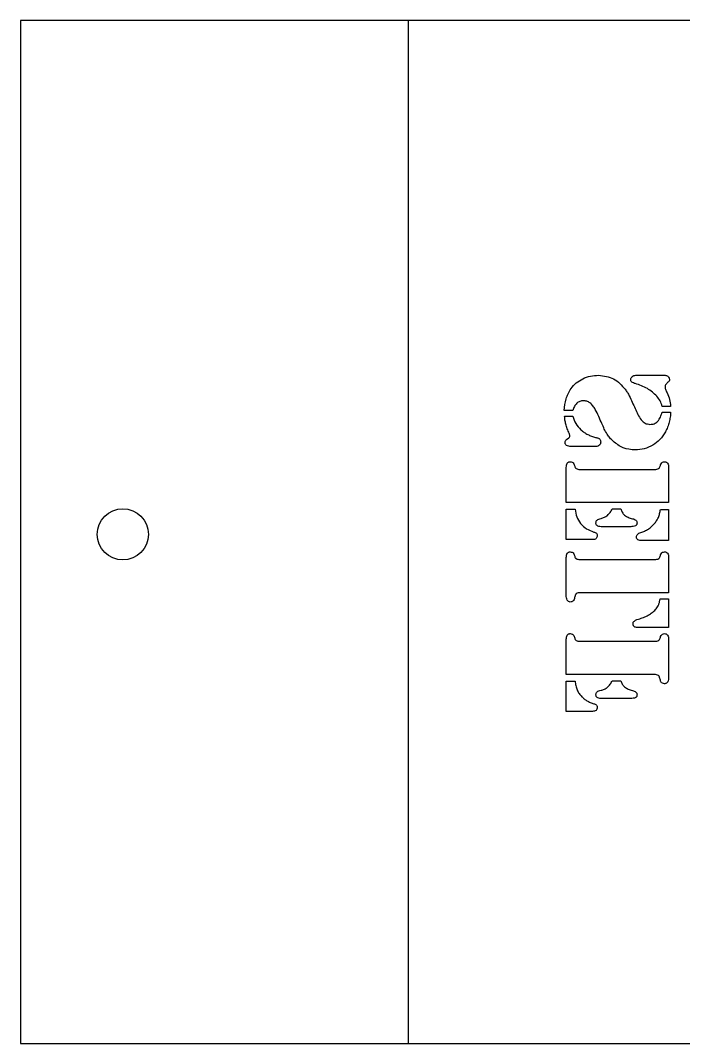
# Model space of a CAD drawing. Header units: millimetres. Extents: x -232 to 122, y -10 to 110.
# Drawn here: x -232.4 to -167.5, y 0 to 100 of the extents above; entities that cross this region are included whole.
import ezdxf

# ---------------------------------------------------------------- set-up
doc = ezdxf.new("R2010")
doc.units = ezdxf.units.MM
doc.layers.get('0').update_dxf_attribs({"linetype": 'CONTINUOUS'})

msp = doc.modelspace()

# ---------------------------------------------------------------- linework, layer by layer
for p, q in [((-110.52, 100), (-232.36, 100)), ((-232.36, 100), (-232.36, 0)), ((-194.41, 0), (-194.41, 100)), ((-172.19, 65.32), (-169.52, 65.32)), ((-168.8, 62.28), (-169.63, 62.28)), ((-178.35, 61.89), (-179.19, 61.89)), ((-179.16, 61.32), (-178.35, 61.32)), ((-169.63, 61.72), (-168.8, 61.72)), ((-178.96, 59.03), (-178.75, 59.19)), ((-176.11, 58.36), (-178.53, 58.36)), ((-179, 52.87), (-179, 56.32)), ((-177.66, 56.12), (-170.33, 56.12)), ((-169, 56.32), (-169, 52.87)), ((-169, 52.87), (-179, 52.87)), ((-179, 49.26), (-179, 52.22)), ((-179, 52.22), (-178.14, 52.22)), ((-174.51, 52.25), (-173.66, 52.25)), ((-169.79, 52.21), (-169, 52.21)), ((-169, 52.21), (-169, 49.16)), ((-172.69, 50.52), (-175.48, 50.52)), ((-176.4, 49.26), (-179, 49.26)), ((-169, 49.16), (-171.58, 49.16)), ((-179, 43.81), (-179, 47.51)), ((-177.66, 47.32), (-170.33, 47.32)), ((-169, 47.51), (-169, 44.06)), ((-169, 44.06), (-177.61, 44.06)), ((-169.82, 43.47), (-169, 43.47)), ((-169, 43.47), (-169, 40.67)), ((-169, 40.67), (-171.98, 40.67)), ((-179, 36.07), (-179, 39.52)), ((-177.66, 39.32), (-170.33, 39.32)), ((-169, 39.52), (-169, 35.81)), ((-170.39, 36.07), (-179, 36.07)), ((-179, 32.47), (-179, 35.43)), ((-179, 35.43), (-178.14, 35.43)), ((-174.51, 35.46), (-173.66, 35.46)), ((-172.69, 33.73), (-175.48, 33.73)), ((-176.44, 32.47), (-179, 32.47)), ((-232.36, 0), (-110.52, 0))]:
    msp.add_line(p, q)
msp.add_circle((-222.35, 49.77), 2.5)
for points, knots in [([(-177.39, 64.98), (-177.13, 65.08), (-176.89, 65.18), (-176.38, 65.3), (-176.11, 65.31), (-175.85, 65.32)], [0, 0, 0, 0, 0.0824836, 0.0824836, 0.1649282, 0.1649282, 0.1649282, 0.1649282]), ([(-175.85, 65.32), (-175.31, 65.26), (-174.8, 65.2), (-174.14, 64.85), (-173.94, 64.69), (-173.57, 64.34), (-173.4, 64.14), (-173.23, 63.95)], [0, 0, 0, 0, 0.1614637, 0.1614637, 0.2451356, 0.2451356, 0.3280794, 0.3280794, 0.3280794, 0.3280794]), ([(-172.69, 64.91), (-172.68, 64.97), (-172.67, 65.03), (-172.62, 65.12), (-172.58, 65.17), (-172.54, 65.21)], [0, 0, 0, 0, 0.01781099, 0.01781099, 0.03561523, 0.03561523, 0.03561523, 0.03561523]), ([(-172.54, 65.21), (-172.48, 65.24), (-172.43, 65.28), (-172.32, 65.31), (-172.25, 65.32), (-172.19, 65.32)], [0, 0, 0, 0, 0.01993388, 0.01993388, 0.03983717, 0.03983717, 0.03983717, 0.03983717]), ([(-169.52, 65.32), (-169.4, 65.32), (-169.28, 65.32), (-169.14, 65.28), (-169.1, 65.26), (-169.04, 65.21), (-169.02, 65.19), (-168.95, 65.08), (-168.92, 65), (-168.89, 64.91)], [0, 0, 0, 0, 0.03684056, 0.03684056, 0.05200419, 0.05200419, 0.06126344, 0.06126344, 0.07621574, 0.07621574, 0.07621574, 0.07621574]), ([(-179.19, 61.89), (-179.16, 62.27), (-179.12, 62.65), (-178.9, 63.36), (-178.73, 63.66), (-178.53, 64.02)], [0, 0, 0, 0, 0.1139327, 0.1139327, 0.2284015, 0.2284015, 0.2284015, 0.2284015]), ([(-178.53, 64.02), (-178.37, 64.22), (-178.21, 64.41), (-177.83, 64.73), (-177.61, 64.86), (-177.39, 64.98)], [0, 0, 0, 0, 0.077525, 0.077525, 0.1550291, 0.1550291, 0.1550291, 0.1550291]), ([(-172.6, 64.66), (-172.63, 64.7), (-172.66, 64.73), (-172.69, 64.82), (-172.69, 64.87), (-172.69, 64.91)], [0, 0, 0, 0, 0.01533097, 0.01533097, 0.03058812, 0.03058812, 0.03058812, 0.03058812]), ([(-172.25, 64.5), (-172.31, 64.52), (-172.37, 64.54), (-172.49, 64.59), (-172.54, 64.62), (-172.6, 64.66)], [0, 0, 0, 0, 0.01940712, 0.01940712, 0.03959336, 0.03959336, 0.03959336, 0.03959336]), ([(-171.07, 64.02), (-171.26, 64.12), (-171.45, 64.22), (-171.84, 64.38), (-172.04, 64.44), (-172.25, 64.5)], [0, 0, 0, 0, 0.0649514, 0.0649514, 0.1298971, 0.1298971, 0.1298971, 0.1298971]), ([(-170.14, 63.27), (-170.29, 63.42), (-170.42, 63.56), (-170.73, 63.8), (-170.9, 63.91), (-171.07, 64.02)], [0, 0, 0, 0, 0.0628154, 0.0628154, 0.1255426, 0.1255426, 0.1255426, 0.1255426]), ([(-169.29, 64.39), (-169.31, 64.35), (-169.32, 64.32), (-169.34, 64.25), (-169.34, 64.21), (-169.34, 64.17)], [0, 0, 0, 0, 0.01304779, 0.01304779, 0.02573542, 0.02573542, 0.02573542, 0.02573542]), ([(-169.34, 64.17), (-169.34, 64.14), (-169.34, 64.11), (-169.32, 64.04), (-169.31, 64.01), (-169.3, 63.97)], [0, 0, 0, 0, 0.01072609, 0.01072609, 0.0214287, 0.0214287, 0.0214287, 0.0214287]), ([(-169.05, 64.63), (-169.1, 64.59), (-169.14, 64.56), (-169.22, 64.47), (-169.25, 64.44), (-169.29, 64.39)], [0, 0, 0, 0, 0.01678351, 0.01678351, 0.03490824, 0.03490824, 0.03490824, 0.03490824]), ([(-168.89, 64.91), (-168.9, 64.85), (-168.91, 64.8), (-168.97, 64.7), (-169.01, 64.67), (-169.05, 64.63)], [0, 0, 0, 0, 0.01926981, 0.01926981, 0.03829497, 0.03829497, 0.03829497, 0.03829497]), ([(-173.23, 63.95), (-173.16, 63.84), (-173.09, 63.74), (-172.95, 63.53), (-172.9, 63.42), (-172.84, 63.3)], [0, 0, 0, 0, 0.03773866, 0.03773866, 0.07547996, 0.07547996, 0.07547996, 0.07547996]), ([(-172.84, 63.3), (-172.72, 63.07), (-172.65, 62.91), (-172.45, 62.48), (-172.36, 62.28), (-172.27, 62.07)], [0, 0, 0, 0, 0.0774279, 0.0774279, 0.1498025, 0.1498025, 0.1498025, 0.1498025]), ([(-169.63, 62.28), (-169.68, 62.46), (-169.73, 62.64), (-169.9, 62.97), (-170.02, 63.12), (-170.14, 63.27)], [0, 0, 0, 0, 0.0576588, 0.0576588, 0.1153147, 0.1153147, 0.1153147, 0.1153147]), ([(-169.3, 63.97), (-169.28, 63.9), (-169.26, 63.85), (-169.2, 63.72), (-169.17, 63.66), (-169.14, 63.6)], [0, 0, 0, 0, 0.02318178, 0.02318178, 0.04476684, 0.04476684, 0.04476684, 0.04476684]), ([(-169.14, 63.6), (-169.05, 63.39), (-168.96, 63.18), (-168.84, 62.73), (-168.82, 62.53), (-168.8, 62.28)], [0, 0, 0, 0, 0.069484, 0.069484, 0.1396422, 0.1396422, 0.1396422, 0.1396422]), ([(-177.97, 62.59), (-178.07, 62.47), (-178.14, 62.39), (-178.27, 62.15), (-178.31, 62.02), (-178.35, 61.89)], [0, 0, 0, 0, 0.04466861, 0.04466861, 0.08889166, 0.08889166, 0.08889166, 0.08889166]), ([(-177.33, 62.82), (-177.44, 62.82), (-177.56, 62.81), (-177.78, 62.73), (-177.87, 62.66), (-177.97, 62.59)], [0, 0, 0, 0, 0.03562964, 0.03562964, 0.07129066, 0.07129066, 0.07129066, 0.07129066]), ([(-176.69, 62.63), (-176.79, 62.69), (-176.88, 62.74), (-177.1, 62.81), (-177.21, 62.82), (-177.33, 62.82)], [0, 0, 0, 0, 0.03581015, 0.03581015, 0.07158946, 0.07158946, 0.07158946, 0.07158946]), ([(-176.16, 61.98), (-176.23, 62.1), (-176.3, 62.22), (-176.48, 62.44), (-176.57, 62.52), (-176.69, 62.63)], [0, 0, 0, 0, 0.04210751, 0.04210751, 0.084988, 0.084988, 0.084988, 0.084988]), ([(-172.27, 62.07), (-172.19, 61.88), (-172.1, 61.68), (-171.9, 61.3), (-171.81, 61.16), (-171.67, 60.96)], [0, 0, 0, 0, 0.0635571, 0.0635571, 0.130894, 0.130894, 0.130894, 0.130894]), ([(-179.04, 60.55), (-179.07, 60.69), (-179.1, 60.8), (-179.14, 61.06), (-179.15, 61.19), (-179.16, 61.32)], [0, 0, 0, 0, 0.04242475, 0.04242475, 0.08448942, 0.08448942, 0.08448942, 0.08448942]), ([(-178.35, 61.32), (-178.27, 61.06), (-178.19, 60.81), (-177.93, 60.37), (-177.75, 60.18), (-177.57, 59.99)], [0, 0, 0, 0, 0.0791482, 0.0791482, 0.158309, 0.158309, 0.158309, 0.158309]), ([(-175.52, 60.59), (-175.62, 60.82), (-175.72, 61.06), (-175.94, 61.55), (-176.03, 61.72), (-176.16, 61.98)], [0, 0, 0, 0, 0.076727, 0.076727, 0.1607962, 0.1607962, 0.1607962, 0.1607962]), ([(-170.06, 60.8), (-169.95, 60.96), (-169.86, 61.07), (-169.72, 61.38), (-169.68, 61.55), (-169.63, 61.72)], [0, 0, 0, 0, 0.0586503, 0.0586503, 0.11574, 0.11574, 0.11574, 0.11574]), ([(-168.8, 61.72), (-168.81, 61.54), (-168.81, 61.39), (-168.86, 61.06), (-168.9, 60.9), (-168.93, 60.74)], [0, 0, 0, 0, 0.0531022, 0.0531022, 0.1060148, 0.1060148, 0.1060148, 0.1060148]), ([(-178.71, 59.64), (-178.77, 59.79), (-178.84, 59.94), (-178.95, 60.25), (-178.99, 60.38), (-179.04, 60.55)], [0, 0, 0, 0, 0.04879097, 0.04879097, 0.09946292, 0.09946292, 0.09946292, 0.09946292]), ([(-175, 59.57), (-175.11, 59.76), (-175.19, 59.89), (-175.36, 60.24), (-175.44, 60.42), (-175.52, 60.59)], [0, 0, 0, 0, 0.0650769, 0.0650769, 0.128538, 0.128538, 0.128538, 0.128538]), ([(-171.67, 60.96), (-171.55, 60.83), (-171.43, 60.71), (-171.14, 60.56), (-170.99, 60.54), (-170.81, 60.52)], [0, 0, 0, 0, 0.051375, 0.051375, 0.1029524, 0.1029524, 0.1029524, 0.1029524]), ([(-170.81, 60.52), (-170.67, 60.53), (-170.53, 60.53), (-170.28, 60.63), (-170.18, 60.71), (-170.06, 60.8)], [0, 0, 0, 0, 0.04174312, 0.04174312, 0.08366939, 0.08366939, 0.08366939, 0.08366939]), ([(-168.93, 60.74), (-168.98, 60.57), (-169.03, 60.41), (-169.15, 60.09), (-169.23, 59.94), (-169.3, 59.78)], [0, 0, 0, 0, 0.0518055, 0.0518055, 0.1036543, 0.1036543, 0.1036543, 0.1036543]), ([(-179.12, 58.74), (-179.11, 58.81), (-179.1, 58.86), (-179.05, 58.95), (-179, 58.99), (-178.96, 59.03)], [0, 0, 0, 0, 0.01886175, 0.01886175, 0.0376399, 0.0376399, 0.0376399, 0.0376399]), ([(-178.75, 59.19), (-178.72, 59.22), (-178.69, 59.25), (-178.66, 59.32), (-178.65, 59.36), (-178.65, 59.4)], [0, 0, 0, 0, 0.01311612, 0.01311612, 0.0261622, 0.0261622, 0.0261622, 0.0261622]), ([(-178.65, 59.4), (-178.66, 59.44), (-178.66, 59.48), (-178.68, 59.56), (-178.7, 59.6), (-178.71, 59.64)], [0, 0, 0, 0, 0.01424099, 0.01424099, 0.02812543, 0.02812543, 0.02812543, 0.02812543]), ([(-177.57, 59.99), (-177.46, 59.9), (-177.35, 59.82), (-177.13, 59.66), (-177.01, 59.59), (-176.89, 59.53)], [0, 0, 0, 0, 0.04267445, 0.04267445, 0.08532222, 0.08532222, 0.08532222, 0.08532222]), ([(-176.89, 59.53), (-176.77, 59.47), (-176.65, 59.41), (-176.4, 59.32), (-176.28, 59.29), (-176.15, 59.25)], [0, 0, 0, 0, 0.03971799, 0.03971799, 0.0795478, 0.0795478, 0.0795478, 0.0795478]), ([(-176.15, 59.25), (-176.1, 59.24), (-176.05, 59.23), (-175.95, 59.21), (-175.92, 59.19), (-175.86, 59.17)], [0, 0, 0, 0, 0.01468153, 0.01468153, 0.03009722, 0.03009722, 0.03009722, 0.03009722]), ([(-175.86, 59.17), (-175.84, 59.16), (-175.81, 59.14), (-175.76, 59.11), (-175.74, 59.09), (-175.72, 59.07)], [0, 0, 0, 0, 0.00900328, 0.00900328, 0.01801033, 0.01801033, 0.01801033, 0.01801033]), ([(-175.72, 59.07), (-175.69, 59.03), (-175.67, 58.98), (-175.64, 58.89), (-175.63, 58.85), (-175.63, 58.8)], [0, 0, 0, 0, 0.0148257, 0.0148257, 0.02966102, 0.02966102, 0.02966102, 0.02966102]), ([(-174.42, 58.88), (-174.53, 58.99), (-174.64, 59.09), (-174.83, 59.32), (-174.91, 59.44), (-175, 59.57)], [0, 0, 0, 0, 0.04492259, 0.04492259, 0.08989247, 0.08989247, 0.08989247, 0.08989247]), ([(-169.3, 59.78), (-169.47, 59.52), (-169.63, 59.26), (-170.04, 58.83), (-170.28, 58.66), (-170.53, 58.49)], [0, 0, 0, 0, 0.0909807, 0.0909807, 0.1819679, 0.1819679, 0.1819679, 0.1819679]), ([(-178.98, 58.45), (-179.02, 58.49), (-179.06, 58.53), (-179.1, 58.6), (-179.11, 58.63), (-179.12, 58.68), (-179.12, 58.71), (-179.12, 58.74)], [0, 0, 0, 0, 0.01759304, 0.01759304, 0.02654196, 0.02654196, 0.03670686, 0.03670686, 0.03670686, 0.03670686]), ([(-178.53, 58.36), (-178.61, 58.36), (-178.68, 58.36), (-178.84, 58.39), (-178.9, 58.42), (-178.98, 58.45)], [0, 0, 0, 0, 0.02350962, 0.02350962, 0.04786252, 0.04786252, 0.04786252, 0.04786252]), ([(-175.76, 58.48), (-175.82, 58.44), (-175.87, 58.41), (-175.98, 58.37), (-176.05, 58.37), (-176.11, 58.36)], [0, 0, 0, 0, 0.02046371, 0.02046371, 0.04085724, 0.04085724, 0.04085724, 0.04085724]), ([(-175.63, 58.8), (-175.63, 58.74), (-175.64, 58.68), (-175.68, 58.57), (-175.72, 58.53), (-175.76, 58.48)], [0, 0, 0, 0, 0.01791903, 0.01791903, 0.03584454, 0.03584454, 0.03584454, 0.03584454]), ([(-172.26, 58.02), (-172.67, 58.05), (-173.07, 58.09), (-173.79, 58.38), (-174.11, 58.63), (-174.42, 58.88)], [0, 0, 0, 0, 0.1215685, 0.1215685, 0.2431369, 0.2431369, 0.2431369, 0.2431369]), ([(-170.53, 58.49), (-170.81, 58.35), (-171.08, 58.21), (-171.66, 58.06), (-171.96, 58.04), (-172.26, 58.02)], [0, 0, 0, 0, 0.0930321, 0.0930321, 0.1860495, 0.1860495, 0.1860495, 0.1860495]), ([(-179, 56.32), (-178.99, 56.39), (-178.99, 56.46), (-178.96, 56.6), (-178.93, 56.65), (-178.9, 56.73)], [0, 0, 0, 0, 0.02148727, 0.02148727, 0.04340036, 0.04340036, 0.04340036, 0.04340036]), ([(-178.9, 56.73), (-178.86, 56.77), (-178.82, 56.81), (-178.75, 56.85), (-178.72, 56.85), (-178.67, 56.86), (-178.64, 56.87), (-178.62, 56.87)], [0, 0, 0, 0, 0.01746474, 0.01746474, 0.02641788, 0.02641788, 0.03549843, 0.03549843, 0.03549843, 0.03549843]), ([(-178.62, 56.87), (-178.54, 56.86), (-178.47, 56.85), (-178.38, 56.81), (-178.35, 56.79), (-178.28, 56.71), (-178.25, 56.64), (-178.22, 56.58)], [0, 0, 0, 0, 0.02201771, 0.02201771, 0.03389518, 0.03389518, 0.05635816, 0.05635816, 0.05635816, 0.05635816]), ([(-178.22, 56.58), (-178.2, 56.53), (-178.19, 56.48), (-178.15, 56.38), (-178.14, 56.34), (-178.12, 56.29)], [0, 0, 0, 0, 0.014949, 0.014949, 0.03207627, 0.03207627, 0.03207627, 0.03207627]), ([(-178.12, 56.29), (-178.11, 56.27), (-178.1, 56.26), (-178.07, 56.23), (-178.05, 56.22), (-178.04, 56.21)], [0, 0, 0, 0, 0.00692316, 0.00692316, 0.01361581, 0.01361581, 0.01361581, 0.01361581]), ([(-178.04, 56.21), (-177.97, 56.18), (-177.92, 56.15), (-177.79, 56.12), (-177.73, 56.12), (-177.66, 56.12)], [0, 0, 0, 0, 0.02243565, 0.02243565, 0.04414826, 0.04414826, 0.04414826, 0.04414826]), ([(-170.33, 56.12), (-170.26, 56.12), (-170.2, 56.12), (-170.07, 56.15), (-170.02, 56.18), (-169.96, 56.21)], [0, 0, 0, 0, 0.01975922, 0.01975922, 0.04017646, 0.04017646, 0.04017646, 0.04017646]), ([(-169.96, 56.21), (-169.94, 56.22), (-169.92, 56.23), (-169.89, 56.26), (-169.88, 56.27), (-169.87, 56.29)], [0, 0, 0, 0, 0.00608628, 0.00608628, 0.01238214, 0.01238214, 0.01238214, 0.01238214]), ([(-169.87, 56.29), (-169.85, 56.34), (-169.84, 56.38), (-169.8, 56.48), (-169.79, 56.53), (-169.77, 56.58)], [0, 0, 0, 0, 0.01620789, 0.01620789, 0.03035444, 0.03035444, 0.03035444, 0.03035444]), ([(-169.77, 56.58), (-169.74, 56.64), (-169.71, 56.71), (-169.64, 56.79), (-169.61, 56.81), (-169.52, 56.85), (-169.45, 56.86), (-169.38, 56.87)], [0, 0, 0, 0, 0.02249372, 0.02249372, 0.03439194, 0.03439194, 0.05645259, 0.05645259, 0.05645259, 0.05645259]), ([(-169.38, 56.87), (-169.32, 56.86), (-169.26, 56.86), (-169.2, 56.82), (-169.18, 56.81), (-169.13, 56.77), (-169.11, 56.75), (-169.1, 56.73)], [0, 0, 0, 0, 0.01699544, 0.01699544, 0.02462993, 0.02462993, 0.03115891, 0.03115891, 0.03115891, 0.03115891]), ([(-169.1, 56.73), (-169.06, 56.65), (-169.03, 56.6), (-169, 56.46), (-169, 56.39), (-169, 56.32)], [0, 0, 0, 0, 0.02414319, 0.02414319, 0.04781723, 0.04781723, 0.04781723, 0.04781723]), ([(-178.14, 52.22), (-178.1, 51.96), (-178.06, 51.71), (-177.89, 51.24), (-177.76, 51.05), (-177.6, 50.82)], [0, 0, 0, 0, 0.0766818, 0.0766818, 0.1537864, 0.1537864, 0.1537864, 0.1537864]), ([(-174.96, 51.62), (-174.86, 51.73), (-174.78, 51.81), (-174.63, 52.02), (-174.57, 52.14), (-174.51, 52.25)], [0, 0, 0, 0, 0.04383817, 0.04383817, 0.08694126, 0.08694126, 0.08694126, 0.08694126]), ([(-173.66, 52.25), (-173.63, 52.14), (-173.59, 52.03), (-173.47, 51.83), (-173.39, 51.74), (-173.3, 51.66)], [0, 0, 0, 0, 0.03586765, 0.03586765, 0.07175144, 0.07175144, 0.07175144, 0.07175144]), ([(-169.99, 51.42), (-169.94, 51.56), (-169.9, 51.68), (-169.83, 51.94), (-169.81, 52.08), (-169.79, 52.21)], [0, 0, 0, 0, 0.04552238, 0.04552238, 0.0904456, 0.0904456, 0.0904456, 0.0904456]), ([(-176.1, 50.9), (-176.09, 50.95), (-176.09, 51), (-176.05, 51.09), (-176.02, 51.13), (-175.99, 51.17)], [0, 0, 0, 0, 0.01536594, 0.01536594, 0.0308288, 0.0308288, 0.0308288, 0.0308288]), ([(-175.99, 51.17), (-175.92, 51.21), (-175.87, 51.24), (-175.74, 51.29), (-175.67, 51.31), (-175.6, 51.32)], [0, 0, 0, 0, 0.0240617, 0.0240617, 0.04708893, 0.04708893, 0.04708893, 0.04708893]), ([(-175.6, 51.32), (-175.49, 51.35), (-175.37, 51.39), (-175.16, 51.48), (-175.07, 51.55), (-174.96, 51.62)], [0, 0, 0, 0, 0.03614285, 0.03614285, 0.07258905, 0.07258905, 0.07258905, 0.07258905]), ([(-173.3, 51.66), (-173.17, 51.56), (-173.07, 51.49), (-172.81, 51.38), (-172.67, 51.34), (-172.53, 51.3)], [0, 0, 0, 0, 0.04850189, 0.04850189, 0.0962419, 0.0962419, 0.0962419, 0.0962419]), ([(-172.53, 51.3), (-172.47, 51.29), (-172.4, 51.27), (-172.29, 51.22), (-172.24, 51.19), (-172.18, 51.15)], [0, 0, 0, 0, 0.01919919, 0.01919919, 0.039036, 0.039036, 0.039036, 0.039036]), ([(-172.18, 51.15), (-172.15, 51.11), (-172.12, 51.07), (-172.09, 50.98), (-172.08, 50.93), (-172.08, 50.88)], [0, 0, 0, 0, 0.01605291, 0.01605291, 0.03202614, 0.03202614, 0.03202614, 0.03202614]), ([(-170.4, 50.8), (-170.32, 50.89), (-170.24, 50.99), (-170.1, 51.2), (-170.05, 51.3), (-169.99, 51.42)], [0, 0, 0, 0, 0.03749806, 0.03749806, 0.0751819, 0.0751819, 0.0751819, 0.0751819]), ([(-177.6, 50.82), (-177.4, 50.62), (-177.23, 50.46), (-176.8, 50.19), (-176.55, 50.1), (-176.31, 50)], [0, 0, 0, 0, 0.0856379, 0.0856379, 0.1706456, 0.1706456, 0.1706456, 0.1706456]), ([(-176.31, 50), (-176.26, 49.99), (-176.21, 49.97), (-176.12, 49.93), (-176.08, 49.9), (-176.04, 49.87)], [0, 0, 0, 0, 0.01550715, 0.01550715, 0.03186276, 0.03186276, 0.03186276, 0.03186276]), ([(-175.91, 50.58), (-175.96, 50.61), (-176.01, 50.64), (-176.05, 50.7), (-176.07, 50.73), (-176.09, 50.81), (-176.09, 50.85), (-176.1, 50.9)], [0, 0, 0, 0, 0.01755417, 0.01755417, 0.02476817, 0.02476817, 0.0328501, 0.0328501, 0.0328501, 0.0328501]), ([(-175.48, 50.52), (-175.55, 50.52), (-175.63, 50.52), (-175.78, 50.54), (-175.83, 50.55), (-175.91, 50.58)], [0, 0, 0, 0, 0.02203419, 0.02203419, 0.04610939, 0.04610939, 0.04610939, 0.04610939]), ([(-172.21, 50.6), (-172.3, 50.57), (-172.36, 50.55), (-172.53, 50.52), (-172.61, 50.52), (-172.69, 50.52)], [0, 0, 0, 0, 0.02797158, 0.02797158, 0.05440713, 0.05440713, 0.05440713, 0.05440713]), ([(-172.08, 50.88), (-172.08, 50.83), (-172.09, 50.77), (-172.12, 50.7), (-172.13, 50.68), (-172.17, 50.64), (-172.19, 50.62), (-172.21, 50.6)], [0, 0, 0, 0, 0.01697054, 0.01697054, 0.02379916, 0.02379916, 0.02904823, 0.02904823, 0.02904823, 0.02904823]), ([(-171.72, 49.94), (-171.59, 49.99), (-171.46, 50.04), (-171.2, 50.15), (-171.09, 50.21), (-170.96, 50.29)], [0, 0, 0, 0, 0.04236317, 0.04236317, 0.08537529, 0.08537529, 0.08537529, 0.08537529]), ([(-170.96, 50.29), (-170.85, 50.37), (-170.75, 50.44), (-170.56, 50.61), (-170.48, 50.7), (-170.4, 50.8)], [0, 0, 0, 0, 0.040666, 0.040666, 0.08116492, 0.08116492, 0.08116492, 0.08116492]), ([(-176.07, 49.35), (-176.13, 49.32), (-176.17, 49.29), (-176.29, 49.27), (-176.34, 49.27), (-176.4, 49.26)], [0, 0, 0, 0, 0.02002887, 0.02002887, 0.03947006, 0.03947006, 0.03947006, 0.03947006]), ([(-175.97, 49.63), (-175.97, 49.58), (-175.98, 49.53), (-176.01, 49.43), (-176.04, 49.4), (-176.07, 49.35)], [0, 0, 0, 0, 0.01569914, 0.01569914, 0.03164843, 0.03164843, 0.03164843, 0.03164843]), ([(-176.04, 49.87), (-176.01, 49.82), (-175.99, 49.79), (-175.97, 49.72), (-175.97, 49.67), (-175.97, 49.63)], [0, 0, 0, 0, 0.01431044, 0.01431044, 0.02823308, 0.02823308, 0.02823308, 0.02823308]), ([(-172.12, 49.53), (-172.12, 49.57), (-172.12, 49.62), (-172.09, 49.7), (-172.07, 49.73), (-172.04, 49.77)], [0, 0, 0, 0, 0.0133796, 0.0133796, 0.02685896, 0.02685896, 0.02685896, 0.02685896]), ([(-172, 49.24), (-172.05, 49.28), (-172.08, 49.32), (-172.11, 49.39), (-172.12, 49.42), (-172.12, 49.47), (-172.12, 49.5), (-172.12, 49.53)], [0, 0, 0, 0, 0.01751924, 0.01751924, 0.027269, 0.027269, 0.03682895, 0.03682895, 0.03682895, 0.03682895]), ([(-172.04, 49.77), (-171.99, 49.81), (-171.95, 49.84), (-171.84, 49.9), (-171.78, 49.92), (-171.72, 49.94)], [0, 0, 0, 0, 0.02088483, 0.02088483, 0.04084309, 0.04084309, 0.04084309, 0.04084309]), ([(-171.58, 49.16), (-171.66, 49.16), (-171.73, 49.16), (-171.87, 49.19), (-171.93, 49.21), (-172, 49.24)], [0, 0, 0, 0, 0.02193661, 0.02193661, 0.04496474, 0.04496474, 0.04496474, 0.04496474]), ([(-178.9, 47.92), (-178.86, 47.96), (-178.82, 48), (-178.75, 48.04), (-178.72, 48.05), (-178.67, 48.06), (-178.64, 48.06), (-178.62, 48.06)], [0, 0, 0, 0, 0.01746479, 0.01746479, 0.02641832, 0.02641832, 0.0354985, 0.0354985, 0.0354985, 0.0354985]), ([(-178.62, 48.06), (-178.54, 48.05), (-178.47, 48.04), (-178.38, 48), (-178.35, 47.98), (-178.28, 47.91), (-178.25, 47.84), (-178.22, 47.77)], [0, 0, 0, 0, 0.02201792, 0.02201792, 0.0338956, 0.0338956, 0.05635838, 0.05635838, 0.05635838, 0.05635838]), ([(-169.77, 47.77), (-169.74, 47.84), (-169.71, 47.91), (-169.64, 47.98), (-169.61, 48), (-169.52, 48.04), (-169.45, 48.05), (-169.38, 48.06)], [0, 0, 0, 0, 0.0224938, 0.0224938, 0.03439218, 0.03439218, 0.05645275, 0.05645275, 0.05645275, 0.05645275]), ([(-169.38, 48.06), (-169.32, 48.06), (-169.26, 48.05), (-169.2, 48.02), (-169.18, 48), (-169.13, 47.96), (-169.11, 47.94), (-169.1, 47.92)], [0, 0, 0, 0, 0.01699533, 0.01699533, 0.02462993, 0.02462993, 0.03115829, 0.03115829, 0.03115829, 0.03115829]), ([(-179, 47.51), (-178.99, 47.58), (-178.99, 47.66), (-178.96, 47.79), (-178.93, 47.85), (-178.9, 47.92)], [0, 0, 0, 0, 0.02148727, 0.02148727, 0.04340036, 0.04340036, 0.04340036, 0.04340036]), ([(-178.22, 47.77), (-178.2, 47.72), (-178.19, 47.68), (-178.15, 47.57), (-178.14, 47.54), (-178.12, 47.49)], [0, 0, 0, 0, 0.01494889, 0.01494889, 0.03207605, 0.03207605, 0.03207605, 0.03207605]), ([(-178.12, 47.49), (-178.11, 47.47), (-178.1, 47.45), (-178.07, 47.43), (-178.05, 47.41), (-178.04, 47.4)], [0, 0, 0, 0, 0.00692349, 0.00692349, 0.01361645, 0.01361645, 0.01361645, 0.01361645]), ([(-178.04, 47.4), (-177.97, 47.37), (-177.92, 47.34), (-177.79, 47.32), (-177.73, 47.32), (-177.66, 47.32)], [0, 0, 0, 0, 0.02243565, 0.02243565, 0.04414826, 0.04414826, 0.04414826, 0.04414826]), ([(-170.33, 47.32), (-170.26, 47.32), (-170.2, 47.32), (-170.07, 47.34), (-170.02, 47.37), (-169.96, 47.4)], [0, 0, 0, 0, 0.01975922, 0.01975922, 0.04017646, 0.04017646, 0.04017646, 0.04017646]), ([(-169.96, 47.4), (-169.94, 47.41), (-169.92, 47.43), (-169.89, 47.45), (-169.88, 47.47), (-169.87, 47.49)], [0, 0, 0, 0, 0.00608628, 0.00608628, 0.0123822, 0.0123822, 0.0123822, 0.0123822]), ([(-169.87, 47.49), (-169.85, 47.54), (-169.84, 47.57), (-169.8, 47.68), (-169.79, 47.72), (-169.77, 47.77)], [0, 0, 0, 0, 0.01620774, 0.01620774, 0.03035415, 0.03035415, 0.03035415, 0.03035415]), ([(-169.1, 47.92), (-169.06, 47.85), (-169.03, 47.79), (-169, 47.66), (-169, 47.58), (-169, 47.51)], [0, 0, 0, 0, 0.02414319, 0.02414319, 0.04781723, 0.04781723, 0.04781723, 0.04781723]), ([(-177.61, 44.06), (-177.69, 44.06), (-177.76, 44.06), (-177.9, 44.03), (-177.95, 43.99), (-178.02, 43.95)], [0, 0, 0, 0, 0.02199093, 0.02199093, 0.04456659, 0.04456659, 0.04456659, 0.04456659]), ([(-178.91, 43.34), (-178.94, 43.43), (-178.97, 43.49), (-179, 43.65), (-179, 43.73), (-179, 43.81)], [0, 0, 0, 0, 0.02735582, 0.02735582, 0.05356864, 0.05356864, 0.05356864, 0.05356864]), ([(-178.6, 43.15), (-178.66, 43.16), (-178.72, 43.17), (-178.8, 43.22), (-178.82, 43.24), (-178.86, 43.28), (-178.89, 43.31), (-178.91, 43.34)], [0, 0, 0, 0, 0.01875276, 0.01875276, 0.02812757, 0.02812757, 0.03997905, 0.03997905, 0.03997905, 0.03997905]), ([(-178.2, 43.51), (-178.22, 43.43), (-178.25, 43.35), (-178.32, 43.26), (-178.34, 43.24), (-178.39, 43.21), (-178.43, 43.19), (-178.5, 43.17), (-178.55, 43.16), (-178.6, 43.15)], [0, 0, 0, 0, 0.02413504, 0.02413504, 0.03871899, 0.03871899, 0.05673064, 0.05673064, 0.07928307, 0.07928307, 0.07928307, 0.07928307]), ([(-178.11, 43.84), (-178.13, 43.78), (-178.14, 43.74), (-178.17, 43.62), (-178.19, 43.56), (-178.2, 43.51)], [0, 0, 0, 0, 0.01901324, 0.01901324, 0.03571328, 0.03571328, 0.03571328, 0.03571328]), ([(-178.02, 43.95), (-178.04, 43.94), (-178.06, 43.92), (-178.09, 43.88), (-178.1, 43.87), (-178.11, 43.84)], [0, 0, 0, 0, 0.00713337, 0.00713337, 0.01442395, 0.01442395, 0.01442395, 0.01442395]), ([(-169.96, 42.9), (-169.93, 43.01), (-169.9, 43.09), (-169.85, 43.28), (-169.84, 43.37), (-169.82, 43.47)], [0, 0, 0, 0, 0.03327723, 0.03327723, 0.06579207, 0.06579207, 0.06579207, 0.06579207]), ([(-170.86, 41.94), (-170.74, 42.02), (-170.62, 42.1), (-170.39, 42.28), (-170.3, 42.38), (-170.2, 42.5)], [0, 0, 0, 0, 0.04408088, 0.04408088, 0.08845044, 0.08845044, 0.08845044, 0.08845044]), ([(-170.2, 42.5), (-170.15, 42.56), (-170.1, 42.63), (-170.03, 42.76), (-170, 42.83), (-169.96, 42.9)], [0, 0, 0, 0, 0.02331176, 0.02331176, 0.04664682, 0.04664682, 0.04664682, 0.04664682]), ([(-172.47, 41.02), (-172.46, 41.07), (-172.46, 41.13), (-172.42, 41.22), (-172.38, 41.26), (-172.34, 41.3)], [0, 0, 0, 0, 0.01688551, 0.01688551, 0.03384035, 0.03384035, 0.03384035, 0.03384035]), ([(-172.3, 40.71), (-172.35, 40.75), (-172.39, 40.79), (-172.43, 40.85), (-172.44, 40.87), (-172.46, 40.94), (-172.47, 40.98), (-172.47, 41.02)], [0, 0, 0, 0, 0.01768908, 0.01768908, 0.02442914, 0.02442914, 0.03113642, 0.03113642, 0.03113642, 0.03113642]), ([(-172.34, 41.3), (-172.25, 41.36), (-172.18, 41.4), (-171.99, 41.47), (-171.9, 41.49), (-171.81, 41.52)], [0, 0, 0, 0, 0.03289291, 0.03289291, 0.06361561, 0.06361561, 0.06361561, 0.06361561]), ([(-171.81, 41.52), (-171.65, 41.58), (-171.48, 41.63), (-171.17, 41.77), (-171.02, 41.85), (-170.86, 41.94)], [0, 0, 0, 0, 0.051878, 0.051878, 0.1038104, 0.1038104, 0.1038104, 0.1038104]), ([(-178.9, 39.93), (-178.86, 39.97), (-178.82, 40.01), (-178.75, 40.05), (-178.72, 40.05), (-178.67, 40.06), (-178.64, 40.07), (-178.62, 40.07)], [0, 0, 0, 0, 0.01746473, 0.01746473, 0.02641776, 0.02641776, 0.03549841, 0.03549841, 0.03549841, 0.03549841]), ([(-178.62, 40.07), (-178.54, 40.06), (-178.47, 40.05), (-178.38, 40.01), (-178.35, 39.99), (-178.28, 39.91), (-178.25, 39.85), (-178.22, 39.78)], [0, 0, 0, 0, 0.02201792, 0.02201792, 0.0338956, 0.0338956, 0.05635838, 0.05635838, 0.05635838, 0.05635838]), ([(-171.98, 40.67), (-172.03, 40.67), (-172.09, 40.67), (-172.2, 40.68), (-172.24, 40.7), (-172.3, 40.71)], [0, 0, 0, 0, 0.0164997, 0.0164997, 0.03422863, 0.03422863, 0.03422863, 0.03422863]), ([(-169.77, 39.78), (-169.74, 39.85), (-169.71, 39.91), (-169.64, 39.99), (-169.61, 40.01), (-169.52, 40.05), (-169.45, 40.06), (-169.38, 40.07)], [0, 0, 0, 0, 0.0224938, 0.0224938, 0.03439218, 0.03439218, 0.05645275, 0.05645275, 0.05645275, 0.05645275]), ([(-169.38, 40.07), (-169.32, 40.06), (-169.26, 40.06), (-169.2, 40.02), (-169.18, 40.01), (-169.13, 39.97), (-169.11, 39.95), (-169.1, 39.93)], [0, 0, 0, 0, 0.01699554, 0.01699554, 0.02463015, 0.02463015, 0.03115954, 0.03115954, 0.03115954, 0.03115954]), ([(-179, 39.52), (-178.99, 39.59), (-178.99, 39.66), (-178.96, 39.8), (-178.93, 39.86), (-178.9, 39.93)], [0, 0, 0, 0, 0.02148707, 0.02148707, 0.04340004, 0.04340004, 0.04340004, 0.04340004]), ([(-178.22, 39.78), (-178.2, 39.73), (-178.19, 39.68), (-178.15, 39.58), (-178.14, 39.55), (-178.12, 39.5)], [0, 0, 0, 0, 0.01494912, 0.01494912, 0.03207648, 0.03207648, 0.03207648, 0.03207648]), ([(-178.12, 39.5), (-178.11, 39.48), (-178.1, 39.46), (-178.07, 39.43), (-178.05, 39.42), (-178.04, 39.41)], [0, 0, 0, 0, 0.00692312, 0.00692312, 0.01361575, 0.01361575, 0.01361575, 0.01361575]), ([(-178.04, 39.41), (-177.97, 39.38), (-177.92, 39.35), (-177.79, 39.32), (-177.73, 39.32), (-177.66, 39.32)], [0, 0, 0, 0, 0.02243571, 0.02243571, 0.04414841, 0.04414841, 0.04414841, 0.04414841]), ([(-170.33, 39.32), (-170.26, 39.32), (-170.2, 39.32), (-170.07, 39.35), (-170.02, 39.38), (-169.96, 39.41)], [0, 0, 0, 0, 0.01975929, 0.01975929, 0.04017659, 0.04017659, 0.04017659, 0.04017659]), ([(-169.96, 39.41), (-169.94, 39.42), (-169.92, 39.43), (-169.89, 39.46), (-169.88, 39.48), (-169.87, 39.5)], [0, 0, 0, 0, 0.00608622, 0.00608622, 0.01238205, 0.01238205, 0.01238205, 0.01238205]), ([(-169.87, 39.5), (-169.85, 39.55), (-169.84, 39.58), (-169.8, 39.68), (-169.79, 39.73), (-169.77, 39.78)], [0, 0, 0, 0, 0.01620803, 0.01620803, 0.03035474, 0.03035474, 0.03035474, 0.03035474]), ([(-169.1, 39.93), (-169.06, 39.86), (-169.03, 39.8), (-169, 39.66), (-169, 39.59), (-169, 39.52)], [0, 0, 0, 0, 0.02414308, 0.02414308, 0.04781693, 0.04781693, 0.04781693, 0.04781693]), ([(-169.98, 35.96), (-170.05, 36), (-170.1, 36.03), (-170.24, 36.07), (-170.31, 36.07), (-170.39, 36.07)], [0, 0, 0, 0, 0.02498939, 0.02498939, 0.04918707, 0.04918707, 0.04918707, 0.04918707]), ([(-178.14, 35.43), (-178.12, 35.28), (-178.1, 35.13), (-178.03, 34.84), (-177.98, 34.71), (-177.93, 34.56)], [0, 0, 0, 0, 0.04477885, 0.04477885, 0.08991032, 0.08991032, 0.08991032, 0.08991032]), ([(-174.96, 34.83), (-174.85, 34.93), (-174.78, 35.01), (-174.63, 35.23), (-174.57, 35.35), (-174.51, 35.46)], [0, 0, 0, 0, 0.04406818, 0.04406818, 0.0872947, 0.0872947, 0.0872947, 0.0872947]), ([(-173.66, 35.46), (-173.63, 35.35), (-173.59, 35.23), (-173.47, 35.04), (-173.39, 34.96), (-173.3, 34.87)], [0, 0, 0, 0, 0.03573449, 0.03573449, 0.07148906, 0.07148906, 0.07148906, 0.07148906]), ([(-169.89, 35.85), (-169.9, 35.87), (-169.91, 35.89), (-169.94, 35.93), (-169.96, 35.94), (-169.98, 35.96)], [0, 0, 0, 0, 0.0082969, 0.0082969, 0.01634669, 0.01634669, 0.01634669, 0.01634669]), ([(-169.79, 35.51), (-169.81, 35.57), (-169.82, 35.63), (-169.86, 35.75), (-169.87, 35.79), (-169.89, 35.85)], [0, 0, 0, 0, 0.01746543, 0.01746543, 0.03738507, 0.03738507, 0.03738507, 0.03738507]), ([(-169.39, 35.16), (-169.46, 35.17), (-169.54, 35.19), (-169.63, 35.23), (-169.66, 35.25), (-169.7, 35.3), (-169.72, 35.33), (-169.76, 35.41), (-169.78, 35.46), (-169.79, 35.51)], [0, 0, 0, 0, 0.02185636, 0.02185636, 0.03605578, 0.03605578, 0.053283, 0.053283, 0.07908629, 0.07908629, 0.07908629, 0.07908629]), ([(-169.08, 35.35), (-169.12, 35.3), (-169.16, 35.25), (-169.23, 35.2), (-169.26, 35.19), (-169.33, 35.17), (-169.36, 35.17), (-169.39, 35.16)], [0, 0, 0, 0, 0.01964731, 0.01964731, 0.02731258, 0.02731258, 0.0335734, 0.0335734, 0.0335734, 0.0335734]), ([(-169, 35.81), (-169, 35.73), (-169, 35.65), (-169.02, 35.5), (-169.05, 35.44), (-169.08, 35.35)], [0, 0, 0, 0, 0.02399714, 0.02399714, 0.04904076, 0.04904076, 0.04904076, 0.04904076]), ([(-177.93, 34.56), (-177.87, 34.44), (-177.81, 34.32), (-177.66, 34.1), (-177.57, 34), (-177.48, 33.9)], [0, 0, 0, 0, 0.04155741, 0.04155741, 0.08308768, 0.08308768, 0.08308768, 0.08308768]), ([(-176.1, 34.11), (-176.09, 34.16), (-176.09, 34.21), (-176.05, 34.3), (-176.02, 34.34), (-175.99, 34.38)], [0, 0, 0, 0, 0.01536598, 0.01536598, 0.03082886, 0.03082886, 0.03082886, 0.03082886]), ([(-175.91, 33.78), (-175.96, 33.82), (-176.01, 33.85), (-176.05, 33.91), (-176.07, 33.94), (-176.09, 34.01), (-176.09, 34.06), (-176.1, 34.11)], [0, 0, 0, 0, 0.01755401, 0.01755401, 0.02476803, 0.02476803, 0.03285005, 0.03285005, 0.03285005, 0.03285005]), ([(-175.99, 34.38), (-175.92, 34.42), (-175.87, 34.45), (-175.74, 34.5), (-175.67, 34.52), (-175.6, 34.53)], [0, 0, 0, 0, 0.02406176, 0.02406176, 0.04708909, 0.04708909, 0.04708909, 0.04708909]), ([(-175.6, 34.53), (-175.49, 34.56), (-175.37, 34.59), (-175.15, 34.69), (-175.07, 34.75), (-174.96, 34.83)], [0, 0, 0, 0, 0.03623916, 0.03623916, 0.07285695, 0.07285695, 0.07285695, 0.07285695]), ([(-173.3, 34.87), (-173.17, 34.78), (-173.07, 34.71), (-172.81, 34.59), (-172.67, 34.55), (-172.53, 34.51)], [0, 0, 0, 0, 0.04858371, 0.04858371, 0.0963733, 0.0963733, 0.0963733, 0.0963733]), ([(-172.53, 34.51), (-172.47, 34.49), (-172.4, 34.48), (-172.29, 34.43), (-172.24, 34.4), (-172.18, 34.36)], [0, 0, 0, 0, 0.01919919, 0.01919919, 0.039036, 0.039036, 0.039036, 0.039036]), ([(-172.08, 34.09), (-172.08, 34.04), (-172.09, 33.98), (-172.12, 33.91), (-172.13, 33.89), (-172.17, 33.85), (-172.19, 33.83), (-172.21, 33.81)], [0, 0, 0, 0, 0.01697063, 0.01697063, 0.02379936, 0.02379936, 0.02904844, 0.02904844, 0.02904844, 0.02904844]), ([(-172.18, 34.36), (-172.15, 34.31), (-172.12, 34.28), (-172.09, 34.19), (-172.08, 34.14), (-172.08, 34.09)], [0, 0, 0, 0, 0.01605294, 0.01605294, 0.03202617, 0.03202617, 0.03202617, 0.03202617]), ([(-177.48, 33.9), (-177.4, 33.82), (-177.32, 33.75), (-177.15, 33.62), (-177.06, 33.56), (-176.97, 33.51)], [0, 0, 0, 0, 0.03436751, 0.03436751, 0.06866551, 0.06866551, 0.06866551, 0.06866551]), ([(-176.97, 33.51), (-176.86, 33.45), (-176.76, 33.39), (-176.54, 33.3), (-176.42, 33.26), (-176.31, 33.22)], [0, 0, 0, 0, 0.03731831, 0.03731831, 0.07461037, 0.07461037, 0.07461037, 0.07461037]), ([(-176.31, 33.22), (-176.26, 33.2), (-176.21, 33.19), (-176.12, 33.14), (-176.09, 33.11), (-176.05, 33.08)], [0, 0, 0, 0, 0.01512212, 0.01512212, 0.03067243, 0.03067243, 0.03067243, 0.03067243]), ([(-176.05, 33.08), (-176.02, 33.04), (-176, 33.01), (-175.98, 32.93), (-175.97, 32.89), (-175.97, 32.85)], [0, 0, 0, 0, 0.01386919, 0.01386919, 0.02762364, 0.02762364, 0.02762364, 0.02762364]), ([(-175.48, 33.73), (-175.55, 33.73), (-175.63, 33.73), (-175.78, 33.75), (-175.83, 33.76), (-175.91, 33.78)], [0, 0, 0, 0, 0.02203425, 0.02203425, 0.04610949, 0.04610949, 0.04610949, 0.04610949]), ([(-172.21, 33.81), (-172.3, 33.78), (-172.36, 33.76), (-172.53, 33.73), (-172.61, 33.73), (-172.69, 33.73)], [0, 0, 0, 0, 0.02797158, 0.02797158, 0.05440713, 0.05440713, 0.05440713, 0.05440713]), ([(-176.08, 32.56), (-176.14, 32.53), (-176.19, 32.5), (-176.31, 32.47), (-176.38, 32.47), (-176.44, 32.47)], [0, 0, 0, 0, 0.0216679, 0.0216679, 0.04260546, 0.04260546, 0.04260546, 0.04260546]), ([(-175.97, 32.85), (-175.97, 32.79), (-175.98, 32.74), (-176.01, 32.64), (-176.04, 32.61), (-176.08, 32.56)], [0, 0, 0, 0, 0.01627864, 0.01627864, 0.03281764, 0.03281764, 0.03281764, 0.03281764])]:
    msp.add_open_spline(points, degree=3, knots=knots)

doc.saveas('drawing.dxf')
